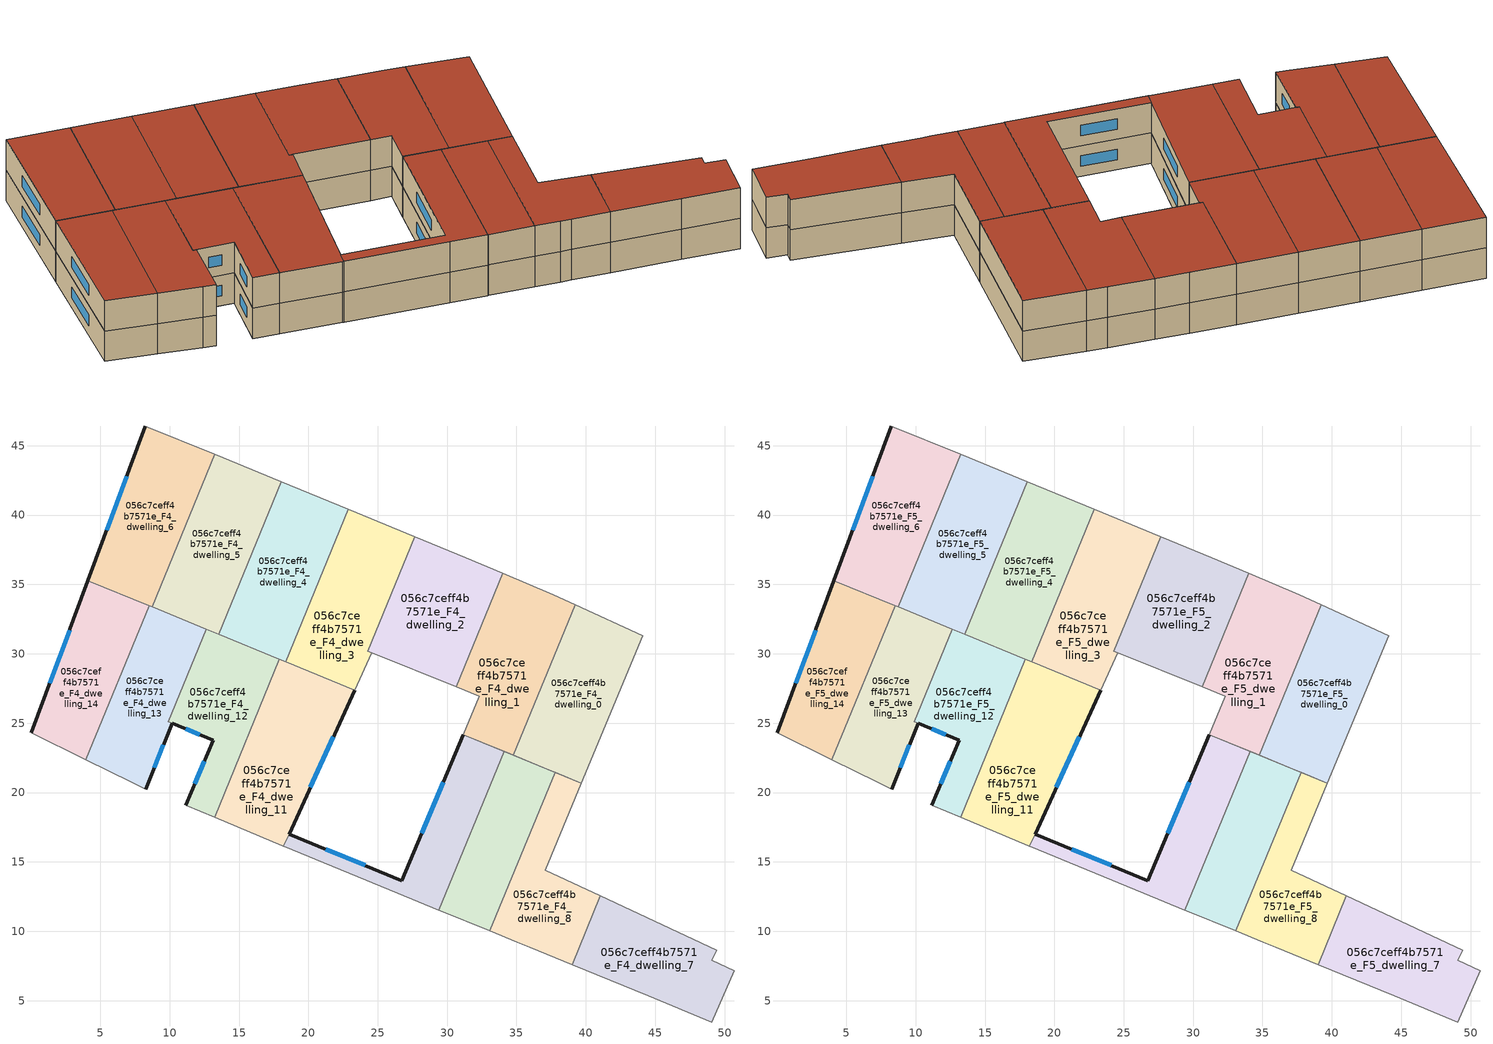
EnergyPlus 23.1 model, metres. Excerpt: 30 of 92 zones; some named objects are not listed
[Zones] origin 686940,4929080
056c7ceff4b7571e_F4_dwelling_0
 floor to 056c7ceff4b7571e_F3_dwelling_0 (EU_floor_Construction): 44.09,31.3 39.68,20.67 34.78,22.69 39.23,33.53 z12
 wall to 056c7ceff4b7571e_F4_dwelling_1 (EU_wall_Construction): 39.23,33.53 34.78,22.69 z12:15
 wall adiabatic (EU_wall_Construction): 34.78,22.69 39.68,20.67 44.09,31.3 39.23,33.53 z12:15
056c7ceff4b7571e_F4_dwelling_1
 floor to 056c7ceff4b7571e_F3_dwelling_1 (EU_floor_Construction): 37.65,34.25 39.23,33.53 34.78,22.69 31.15,24.18 32.31,26.94 30.65,27.61 34.01,35.8 z12
 wall adiabatic (EU_wall_Construction): 30.65,27.61 32.31,26.94 31.15,24.18 34.78,22.69 / 39.23,33.53 37.65,34.25 34.01,35.8 z12:15
 wall to 056c7ceff4b7571e_F4_dwelling_2 (EU_wall_Construction): 34.01,35.8 30.65,27.61 z12:15
056c7ceff4b7571e_F4_dwelling_10
 floor to 056c7ceff4b7571e_F3_dwelling_10 (EU_floor_Construction): 34.01,23 34.1,22.96 29.41,11.53 26.44,12.75 18.2,16.12 18.61,17.01 26.72,13.65 31.15,24.18 z12
 wall outside (EU_wall_Construction): 31.15,24.18 26.72,13.65 18.61,17.01 z12:15
 wall adiabatic (EU_wall_Construction): 18.21,16.12 26.44,12.75 29.41,11.53 / 34.1,22.96 34.01,23 31.15,24.18 z12:15
 wall to 056c7ceff4b7571e_F4_dwelling_9 (EU_wall_Construction): 29.41,11.53 34.1,22.96 z12:15
 wall to 056c7ceff4b7571e_F4_dwelling_11 (EU_wall_Construction): 18.61,17.01 18.2,16.12 z12:15
 window (EU_Window_Construction): 24.08,14.74 21.25,15.91 / 29.71,20.75 28.16,17.07 z12.98:14.02
056c7ceff4b7571e_F4_dwelling_11
 floor to 056c7ceff4b7571e_F3_dwelling_11 (EU_floor_Construction): 23.33,27.39 18.2,16.12 18.18,16.13 18.13,16.15 13.23,18.22 17.91,29.61 z12
 wall outside (EU_wall_Construction): 18.61,17.01 23.33,27.39 z12:15
 wall to 056c7ceff4b7571e_F4_dwelling_12 (EU_wall_Construction): 17.91,29.61 13.23,18.22 z12:15
 wall adiabatic (EU_wall_Construction): 13.23,18.22 18.13,16.15 18.18,16.13 18.2,16.12 z12:15
 wall to 056c7ceff4b7571e_F4_dwelling_3 (EU_wall_Construction): 23.33,27.39 18.35,29.43 z12:15
 wall to 056c7ceff4b7571e_F4_dwelling_4 (EU_wall_Construction): 18.35,29.43 17.91,29.61 z12:15
 window (EU_Window_Construction): 20.14,20.38 21.79,24.01 z12.98:14.02
056c7ceff4b7571e_F4_dwelling_12
 floor to 056c7ceff4b7571e_F3_dwelling_12 (EU_floor_Construction): 17.91,29.61 13.23,18.22 11.16,19.1 13.15,23.78 9.89,25.1 12.63,31.78 z12
 wall outside (EU_wall_Construction): 10.18,24.99 13.15,23.78 11.16,19.1 z12:15
 wall adiabatic (EU_wall_Construction): 11.16,19.1 13.23,18.22 z12:15
 wall to 056c7ceff4b7571e_F4_dwelling_13 (EU_wall_Construction): 9.89,25.1 10.17,24.99 / 12.63,31.78 9.9,25.11 z12:15
 wall to 056c7ceff4b7571e_F4_dwelling_4 (EU_wall_Construction): 17.91,29.61 13.54,31.4 z12:15
 wall to 056c7ceff4b7571e_F4_dwelling_5 (EU_wall_Construction): 13.54,31.4 12.63,31.78 z12:15
 window (EU_Window_Construction): 12.5,22.26 11.81,20.62 / 11.14,24.59 12.18,24.17 z12.98:14.02
056c7ceff4b7571e_F4_dwelling_13
 floor to 056c7ceff4b7571e_F3_dwelling_13 (EU_floor_Construction): 12.63,31.78 9.89,25.1 10.17,24.99 8.27,20.23 7.27,20.73 3.96,22.37 8.52,33.46 z12
 wall outside (EU_wall_Construction): 8.27,20.23 10.17,24.99 z12:15
 wall adiabatic (EU_wall_Construction): 3.96,22.37 7.27,20.73 8.27,20.23 z12:15
 wall to 056c7ceff4b7571e_F4_dwelling_14 (EU_wall_Construction): 8.52,33.46 3.96,22.37 z12:15
 wall to 056c7ceff4b7571e_F4_dwelling_5 (EU_wall_Construction): 12.63,31.78 8.73,33.38 z12:15
 wall to 056c7ceff4b7571e_F4_dwelling_6 (EU_wall_Construction): 8.73,33.38 8.52,33.46 z12:15
 window (EU_Window_Construction): 8.89,21.78 9.55,23.44 z12.98:14.02
056c7ceff4b7571e_F4_dwelling_14
 floor to 056c7ceff4b7571e_F3_dwelling_14 (EU_floor_Construction): 8.52,33.46 3.96,22.37 0.04,24.32 4.11,35.28 z12
 wall outside (EU_wall_Construction): 4.11,35.28 0.04,24.32 z12:15
 wall adiabatic (EU_wall_Construction): 0.04,24.32 3.96,22.37 z12:15
 wall to 056c7ceff4b7571e_F4_dwelling_6 (EU_wall_Construction): 8.52,33.46 4.11,35.28 z12:15
 window (EU_Window_Construction): 2.78,31.71 1.36,27.88 z12.98:14.02
056c7ceff4b7571e_F4_dwelling_2
 floor to 056c7ceff4b7571e_F3_dwelling_2 (EU_floor_Construction): 34.01,35.8 30.65,27.61 24.29,30.19 27.67,38.44 31.34,36.94 z12
 wall adiabatic (EU_wall_Construction): 34.01,35.8 31.34,36.94 27.67,38.44 24.29,30.19 / 24.56,30.08 30.65,27.61 / 24.29,30.18 24.55,30.08 z12:15
056c7ceff4b7571e_F4_dwelling_3
 floor to 056c7ceff4b7571e_F3_dwelling_3 (EU_floor_Construction): 27.67,38.44 24.29,30.18 24.55,30.08 23.33,27.39 18.35,29.43 22.86,40.42 z12
 wall to 056c7ceff4b7571e_F4_dwelling_4 (EU_wall_Construction): 22.86,40.42 18.35,29.43 z12:15
 wall adiabatic (EU_wall_Construction): 23.33,27.39 24.55,30.08 24.29,30.18 27.67,38.44 22.86,40.42 z12:15
056c7ceff4b7571e_F4_dwelling_4
 floor to 056c7ceff4b7571e_F3_dwelling_4 (EU_floor_Construction): 22.86,40.42 18.35,29.43 13.54,31.4 18.05,42.39 z12
 wall to 056c7ceff4b7571e_F4_dwelling_5 (EU_wall_Construction): 18.05,42.39 13.54,31.4 z12:15
 wall adiabatic (EU_wall_Construction): 22.86,40.42 18.05,42.39 z12:15
056c7ceff4b7571e_F4_dwelling_5
 floor to 056c7ceff4b7571e_F3_dwelling_5 (EU_floor_Construction): 18.05,42.39 13.54,31.4 8.73,33.38 13.24,44.37 z12
 wall to 056c7ceff4b7571e_F4_dwelling_6 (EU_wall_Construction): 13.24,44.37 8.73,33.38 z12:15
 wall adiabatic (EU_wall_Construction): 18.05,42.39 13.24,44.37 z12:15
056c7ceff4b7571e_F4_dwelling_6
 floor to 056c7ceff4b7571e_F3_dwelling_6 (EU_floor_Construction): 13.24,44.37 8.73,33.38 4.11,35.28 8.24,46.42 z12
 wall outside (EU_wall_Construction): 8.24,46.42 4.11,35.28 z12:15
 wall adiabatic (EU_wall_Construction): 13.24,44.37 8.24,46.42 z12:15
 window (EU_Window_Construction): 6.9,42.79 5.45,38.9 z12.98:14.02
056c7ceff4b7571e_F4_dwelling_7
 floor to 056c7ceff4b7571e_F3_dwelling_7 (EU_floor_Construction): 49.42,8.62 49.09,7.92 50.68,7.16 49.07,3.46 44.5,5.36 39.02,7.6 41.05,12.54 z12
 wall adiabatic (EU_wall_Construction): 39.02,7.6 44.5,5.36 49.07,3.46 50.68,7.16 49.09,7.92 49.42,8.62 41.05,12.54 z12:15
 wall to 056c7ceff4b7571e_F4_dwelling_8 (EU_wall_Construction): 41.05,12.54 39.02,7.6 z12:15
056c7ceff4b7571e_F4_dwelling_8
 floor to 056c7ceff4b7571e_F3_dwelling_8 (EU_floor_Construction): 39.68,20.67 37.08,14.41 41.05,12.54 39.02,7.6 35.96,8.85 35.06,9.22 33.08,10.02 37.78,21.46 z12
 wall adiabatic (EU_wall_Construction): 33.08,10.02 35.06,9.22 35.96,8.85 39.02,7.6 / 41.05,12.54 37.08,14.41 39.68,20.67 37.78,21.46 z12:15
 wall to 056c7ceff4b7571e_F4_dwelling_9 (EU_wall_Construction): 37.78,21.46 33.08,10.02 z12:15
056c7ceff4b7571e_F4_dwelling_9
 floor to 056c7ceff4b7571e_F3_dwelling_9 (EU_floor_Construction): 37.41,21.61 37.78,21.46 33.08,10.02 29.5,11.49 29.41,11.53 34.1,22.96 z12
 wall adiabatic (EU_wall_Construction): 37.78,21.46 37.41,21.61 34.1,22.96 / 29.41,11.53 29.5,11.49 33.08,10.02 z12:15
056c7ceff4b7571e_F5_dwelling_0
 floor to 056c7ceff4b7571e_F4_dwelling_0 (EU_floor_Construction): 44.09,31.3 39.68,20.67 34.78,22.69 39.23,33.53 z15
 wall to 056c7ceff4b7571e_F5_dwelling_1 (EU_wall_Construction): 39.23,33.53 34.78,22.69 z15:18
 wall adiabatic (EU_wall_Construction): 34.78,22.69 39.68,20.67 44.09,31.3 39.23,33.53 z15:18
 roof outside (EU_roof_Construction): 39.68,20.67 44.09,31.3 39.23,33.53 34.78,22.69 z18
056c7ceff4b7571e_F5_dwelling_1
 floor to 056c7ceff4b7571e_F4_dwelling_1 (EU_floor_Construction): 37.65,34.25 39.23,33.53 34.78,22.69 31.15,24.18 32.31,26.94 30.65,27.61 34.01,35.8 z15
 wall adiabatic (EU_wall_Construction): 30.65,27.61 32.31,26.94 31.15,24.18 34.78,22.69 / 39.23,33.53 37.65,34.25 34.01,35.8 z15:18
 wall to 056c7ceff4b7571e_F5_dwelling_2 (EU_wall_Construction): 34.01,35.8 30.65,27.61 z15:18
 roof outside (EU_roof_Construction): 34.78,22.69 39.23,33.53 37.65,34.25 34.01,35.8 30.65,27.61 32.31,26.94 31.15,24.18 z18
056c7ceff4b7571e_F5_dwelling_10
 floor to 056c7ceff4b7571e_F4_dwelling_10 (EU_floor_Construction): 34.01,23 34.1,22.96 29.41,11.53 26.44,12.75 18.2,16.12 18.61,17.01 26.72,13.65 31.15,24.18 z15
 wall outside (EU_wall_Construction): 31.15,24.18 26.72,13.65 18.61,17.01 z15:18
 wall adiabatic (EU_wall_Construction): 18.21,16.12 26.44,12.75 29.41,11.53 / 34.1,22.96 34.01,23 31.15,24.18 z15:18
 wall to 056c7ceff4b7571e_F5_dwelling_9 (EU_wall_Construction): 29.41,11.53 34.1,22.96 z15:18
 wall to 056c7ceff4b7571e_F5_dwelling_11 (EU_wall_Construction): 18.61,17.01 18.2,16.12 z15:18
 window (EU_Window_Construction): 24.08,14.74 21.25,15.91 / 29.71,20.75 28.16,17.07 z15.98:17.02
 roof outside (EU_roof_Construction): 29.41,11.53 34.1,22.96 34.01,23 31.15,24.18 26.72,13.65 18.61,17.01 18.2,16.12 26.44,12.75 z18
056c7ceff4b7571e_F5_dwelling_11
 floor to 056c7ceff4b7571e_F4_dwelling_11 (EU_floor_Construction): 23.33,27.39 18.2,16.12 18.18,16.13 18.13,16.15 13.23,18.22 17.91,29.61 z15
 wall outside (EU_wall_Construction): 18.61,17.01 23.33,27.39 z15:18
 wall to 056c7ceff4b7571e_F5_dwelling_12 (EU_wall_Construction): 17.91,29.61 13.23,18.22 z15:18
 wall adiabatic (EU_wall_Construction): 13.23,18.22 18.13,16.15 18.18,16.13 18.2,16.12 z15:18
 wall to 056c7ceff4b7571e_F5_dwelling_3 (EU_wall_Construction): 23.33,27.39 18.35,29.43 z15:18
 wall to 056c7ceff4b7571e_F5_dwelling_4 (EU_wall_Construction): 18.35,29.43 17.91,29.61 z15:18
 window (EU_Window_Construction): 20.14,20.38 21.79,24.01 z15.98:17.02
 roof outside (EU_roof_Construction): 18.2,16.12 23.33,27.39 17.91,29.61 13.23,18.22 18.13,16.15 18.18,16.13 z18
056c7ceff4b7571e_F5_dwelling_12
 floor to 056c7ceff4b7571e_F4_dwelling_12 (EU_floor_Construction): 17.91,29.61 13.23,18.22 11.16,19.1 13.15,23.78 9.89,25.1 12.63,31.78 z15
 wall outside (EU_wall_Construction): 10.18,24.99 13.15,23.78 11.16,19.1 z15:18
 wall adiabatic (EU_wall_Construction): 11.16,19.1 13.23,18.22 z15:18
 wall to 056c7ceff4b7571e_F5_dwelling_13 (EU_wall_Construction): 9.89,25.1 10.17,24.99 / 12.63,31.78 9.9,25.11 z15:18
 wall to 056c7ceff4b7571e_F5_dwelling_4 (EU_wall_Construction): 17.91,29.61 13.54,31.4 z15:18
 wall to 056c7ceff4b7571e_F5_dwelling_5 (EU_wall_Construction): 13.54,31.4 12.63,31.78 z15:18
 window (EU_Window_Construction): 12.5,22.26 11.81,20.62 / 11.14,24.59 12.18,24.17 z15.98:17.02
 roof outside (EU_roof_Construction): 13.23,18.22 17.91,29.61 12.63,31.78 9.9,25.11 13.15,23.78 11.16,19.1 z18
056c7ceff4b7571e_F5_dwelling_13
 floor to 056c7ceff4b7571e_F4_dwelling_13 (EU_floor_Construction): 12.63,31.78 9.89,25.1 10.17,24.99 8.27,20.23 7.27,20.73 3.96,22.37 8.52,33.46 z15
 wall outside (EU_wall_Construction): 8.27,20.23 10.17,24.99 z15:18
 wall adiabatic (EU_wall_Construction): 3.96,22.37 7.27,20.73 8.27,20.23 z15:18
 wall to 056c7ceff4b7571e_F5_dwelling_14 (EU_wall_Construction): 8.52,33.46 3.96,22.37 z15:18
 wall to 056c7ceff4b7571e_F5_dwelling_5 (EU_wall_Construction): 12.63,31.78 8.73,33.38 z15:18
 wall to 056c7ceff4b7571e_F5_dwelling_6 (EU_wall_Construction): 8.73,33.38 8.52,33.46 z15:18
 window (EU_Window_Construction): 8.89,21.78 9.55,23.44 z15.98:17.02
 roof outside (EU_roof_Construction): 8.27,20.23 10.17,24.99 9.89,25.1 12.63,31.78 8.52,33.46 3.96,22.37 7.27,20.73 z18
056c7ceff4b7571e_F5_dwelling_14
 floor to 056c7ceff4b7571e_F4_dwelling_14 (EU_floor_Construction): 8.52,33.46 3.96,22.37 0.04,24.32 4.11,35.28 z15
 wall outside (EU_wall_Construction): 4.11,35.28 0.04,24.32 z15:18
 wall adiabatic (EU_wall_Construction): 0.04,24.32 3.96,22.37 z15:18
 wall to 056c7ceff4b7571e_F5_dwelling_6 (EU_wall_Construction): 8.52,33.46 4.11,35.28 z15:18
 window (EU_Window_Construction): 2.78,31.71 1.36,27.88 z15.98:17.02
 roof outside (EU_roof_Construction): 3.96,22.37 8.52,33.46 4.11,35.28 0.04,24.32 z18
056c7ceff4b7571e_F5_dwelling_2
 floor to 056c7ceff4b7571e_F4_dwelling_2 (EU_floor_Construction): 34.01,35.8 30.65,27.61 24.29,30.19 27.67,38.44 31.34,36.94 z15
 wall adiabatic (EU_wall_Construction): 34.01,35.8 31.34,36.94 27.67,38.44 24.29,30.19 / 24.56,30.08 30.65,27.61 / 24.29,30.18 24.55,30.08 z15:18
 roof outside (EU_roof_Construction): 30.65,27.61 34.01,35.8 31.34,36.94 27.67,38.44 24.29,30.19 z18
056c7ceff4b7571e_F5_dwelling_3
 floor to 056c7ceff4b7571e_F4_dwelling_3 (EU_floor_Construction): 27.67,38.44 24.29,30.18 24.55,30.08 23.33,27.39 18.35,29.43 22.86,40.42 z15
 wall to 056c7ceff4b7571e_F5_dwelling_4 (EU_wall_Construction): 22.86,40.42 18.35,29.43 z15:18
 wall adiabatic (EU_wall_Construction): 23.33,27.39 24.55,30.08 24.29,30.18 27.67,38.44 22.86,40.42 z15:18
 roof outside (EU_roof_Construction): 24.55,30.08 24.29,30.18 27.67,38.44 22.86,40.42 18.35,29.43 23.33,27.39 z18
056c7ceff4b7571e_F5_dwelling_4
 floor to 056c7ceff4b7571e_F4_dwelling_4 (EU_floor_Construction): 22.86,40.42 18.35,29.43 13.54,31.4 18.05,42.39 z15
 wall to 056c7ceff4b7571e_F5_dwelling_5 (EU_wall_Construction): 18.05,42.39 13.54,31.4 z15:18
 wall adiabatic (EU_wall_Construction): 22.86,40.42 18.05,42.39 z15:18
 roof outside (EU_roof_Construction): 18.35,29.43 22.86,40.42 18.05,42.39 13.54,31.4 z18
056c7ceff4b7571e_F5_dwelling_5
 floor to 056c7ceff4b7571e_F4_dwelling_5 (EU_floor_Construction): 18.05,42.39 13.54,31.4 8.73,33.38 13.24,44.37 z15
 wall to 056c7ceff4b7571e_F5_dwelling_6 (EU_wall_Construction): 13.24,44.37 8.73,33.38 z15:18
 wall adiabatic (EU_wall_Construction): 18.05,42.39 13.24,44.37 z15:18
 roof outside (EU_roof_Construction): 13.54,31.4 18.05,42.39 13.24,44.37 8.73,33.38 z18
056c7ceff4b7571e_F5_dwelling_6
 floor to 056c7ceff4b7571e_F4_dwelling_6 (EU_floor_Construction): 13.24,44.37 8.73,33.38 4.11,35.28 8.24,46.42 z15
 wall outside (EU_wall_Construction): 8.24,46.42 4.11,35.28 z15:18
 wall adiabatic (EU_wall_Construction): 13.24,44.37 8.24,46.42 z15:18
 window (EU_Window_Construction): 6.9,42.79 5.45,38.9 z15.98:17.02
 roof outside (EU_roof_Construction): 8.73,33.38 13.24,44.37 8.24,46.42 4.11,35.28 z18
056c7ceff4b7571e_F5_dwelling_7
 floor to 056c7ceff4b7571e_F4_dwelling_7 (EU_floor_Construction): 49.42,8.62 49.09,7.92 50.68,7.16 49.07,3.46 44.5,5.36 39.02,7.6 41.05,12.54 z15
 wall adiabatic (EU_wall_Construction): 39.02,7.6 44.5,5.36 49.07,3.46 50.68,7.16 49.09,7.92 49.42,8.62 41.05,12.54 z15:18
 wall to 056c7ceff4b7571e_F5_dwelling_8 (EU_wall_Construction): 41.05,12.54 39.02,7.6 z15:18
 roof outside (EU_roof_Construction): 49.07,3.46 50.68,7.16 49.09,7.92 49.42,8.62 41.05,12.54 39.02,7.6 44.5,5.36 z18
056c7ceff4b7571e_F5_dwelling_8
 floor to 056c7ceff4b7571e_F4_dwelling_8 (EU_floor_Construction): 39.68,20.67 37.08,14.41 41.05,12.54 39.02,7.6 35.96,8.85 35.06,9.22 33.08,10.02 37.78,21.46 z15
 wall adiabatic (EU_wall_Construction): 33.08,10.02 35.06,9.22 35.96,8.85 39.02,7.6 / 41.05,12.54 37.08,14.41 39.68,20.67 37.78,21.46 z15:18
 wall to 056c7ceff4b7571e_F5_dwelling_9 (EU_wall_Construction): 37.78,21.46 33.08,10.02 z15:18
 roof outside (EU_roof_Construction): 39.02,7.6 41.05,12.54 37.08,14.41 39.68,20.67 37.78,21.46 33.08,10.02 35.06,9.22 35.96,8.85 z18
056c7ceff4b7571e_F5_dwelling_9
 floor to 056c7ceff4b7571e_F4_dwelling_9 (EU_floor_Construction): 37.41,21.61 37.78,21.46 33.08,10.02 29.5,11.49 29.41,11.53 34.1,22.96 z15
 wall adiabatic (EU_wall_Construction): 37.78,21.46 37.41,21.61 34.1,22.96 / 29.41,11.53 29.5,11.49 33.08,10.02 z15:18
 roof outside (EU_roof_Construction): 33.08,10.02 37.78,21.46 37.41,21.61 34.1,22.96 29.41,11.53 29.5,11.49 z18
[Building]
EU S2 Campaign: North Axis=0; Terrain=City; Solar Distribution=FullExterior
[Site:Location]
Bologna: Latitude=44.5; Longitude=11.25; Time Zone=1; Elevation=37
[SizingPeriod:WeatherFileDays]
AnnualSizingPeriod: Begin Month=1; Begin Day of Month=1; End Month=12; End Day of Month=31; Day of Week for Start Day=Monday; Use Weather File Daylight Saving Period=No; Use Weather File Rain and Snow Indicators=No
[MATERIAL]
EU_InternalMass_Material: Roughness=MediumRough; Thickness=0.1; Conductivity=1; Density=1800; Specific Heat=900; Thermal Absorptance=0.9; Solar Absorptance=0.7; Visible Absorptance=0.7
[MATERIAL:NOMASS] Roughness=MediumRough; Thermal Absorptance=0.9; Solar Absorptance=0.7; Visible Absorptance=0.7
Name | Thermal Resistance
EU_wall_NoMass | 0.905828
EU_roof_NoMass | 0.37593
EU_floor_NoMass | 0.67114
[WINDOWMATERIAL:SIMPLEGLAZINGSYSTEM]
EU_Window_SimpleGlazing: UFactor=4.52486; Solar Heat Gain Coefficient=0.85; Visible Transmittance=0.85
[CONSTRUCTION]
EU_wall_Construction: EU_wall_NoMass
EU_roof_Construction: EU_roof_NoMass
EU_floor_Construction: EU_floor_NoMass
EU_Window_Construction: EU_Window_SimpleGlazing
EU_InternalMass_Construction: EU_InternalMass_Material
[ZONE] Type=1; Multiplier=1; Ceiling Height=autocalculate; Floor Area=autocalculate; Part of Total Floor Area=Yes
Name | Volume
056c7ceff4b7571e_F4_dwelling_0; 056c7ceff4b7571e_F5_dwelling_0 | 185.333
056c7ceff4b7571e_F4_dwelling_1; 056c7ceff4b7571e_F5_dwelling_1; 056c7ceff4b7571e_F4_dwelling_4; 056c7ceff4b7571e_F5_dwelling_4; 056c7ceff4b7571e_F4_dwelling_5; 056c7ceff4b7571e_F5_dwelling_5 | 185.325
056c7ceff4b7571e_F4_dwelling_10; 056c7ceff4b7571e_F5_dwelling_10 | 145.641
056c7ceff4b7571e_F4_dwelling_11; 056c7ceff4b7571e_F5_dwelling_11 | 208.366
056c7ceff4b7571e_F4_dwelling_12; 056c7ceff4b7571e_F5_dwelling_12 | 157.211
056c7ceff4b7571e_F4_dwelling_13; 056c7ceff4b7571e_F5_dwelling_13 | 167.139
056c7ceff4b7571e_F4_dwelling_14; 056c7ceff4b7571e_F5_dwelling_14 | 162.159
056c7ceff4b7571e_F4_dwelling_2; 056c7ceff4b7571e_F5_dwelling_2 | 183.238
056c7ceff4b7571e_F4_dwelling_3; 056c7ceff4b7571e_F5_dwelling_3 | 187.375
056c7ceff4b7571e_F4_dwelling_6; 056c7ceff4b7571e_F5_dwelling_6 | 185.323
056c7ceff4b7571e_F4_dwelling_7; 056c7ceff4b7571e_F5_dwelling_7 | 162.166
056c7ceff4b7571e_F4_dwelling_8; 056c7ceff4b7571e_F5_dwelling_8 | 147.344
056c7ceff4b7571e_F4_dwelling_9; 056c7ceff4b7571e_F5_dwelling_9 | 147.318
[INTERNALMASS] Construction=EU_InternalMass_Construction
Name | Zone or ZoneList | Surface Area
056c7ceff4b7571e_F4_dwelling_0_EU_InternalMass | 056c7ceff4b7571e_F4_dwelling_0 | 61.7776
056c7ceff4b7571e_F4_dwelling_1_EU_InternalMass | 056c7ceff4b7571e_F4_dwelling_1 | 61.7752
056c7ceff4b7571e_F4_dwelling_2_EU_InternalMass | 056c7ceff4b7571e_F4_dwelling_2 | 61.0965
056c7ceff4b7571e_F4_dwelling_3_EU_InternalMass | 056c7ceff4b7571e_F4_dwelling_3 | 62.4582
056c7ceff4b7571e_F4_dwelling_4_EU_InternalMass | 056c7ceff4b7571e_F4_dwelling_4 | 61.7752
056c7ceff4b7571e_F4_dwelling_5_EU_InternalMass | 056c7ceff4b7571e_F4_dwelling_5 | 61.7752
056c7ceff4b7571e_F4_dwelling_6_EU_InternalMass | 056c7ceff4b7571e_F4_dwelling_6 | 61.7742
056c7ceff4b7571e_F4_dwelling_7_EU_InternalMass | 056c7ceff4b7571e_F4_dwelling_7 | 54.0555
056c7ceff4b7571e_F4_dwelling_8_EU_InternalMass | 056c7ceff4b7571e_F4_dwelling_8 | 49.1152
056c7ceff4b7571e_F4_dwelling_9_EU_InternalMass | 056c7ceff4b7571e_F4_dwelling_9 | 49.1023
056c7ceff4b7571e_F4_dwelling_10_EU_InternalMass | 056c7ceff4b7571e_F4_dwelling_10 | 48.5514
056c7ceff4b7571e_F4_dwelling_11_EU_InternalMass | 056c7ceff4b7571e_F4_dwelling_11 | 69.4548
056c7ceff4b7571e_F4_dwelling_12_EU_InternalMass | 056c7ceff4b7571e_F4_dwelling_12 | 52.404
056c7ceff4b7571e_F4_dwelling_13_EU_InternalMass | 056c7ceff4b7571e_F4_dwelling_13 | 55.7151
056c7ceff4b7571e_F4_dwelling_14_EU_InternalMass | 056c7ceff4b7571e_F4_dwelling_14 | 54.0527
056c7ceff4b7571e_F5_dwelling_0_EU_InternalMass | 056c7ceff4b7571e_F5_dwelling_0 | 61.7776
056c7ceff4b7571e_F5_dwelling_1_EU_InternalMass | 056c7ceff4b7571e_F5_dwelling_1 | 61.7752
056c7ceff4b7571e_F5_dwelling_2_EU_InternalMass | 056c7ceff4b7571e_F5_dwelling_2 | 61.0965
056c7ceff4b7571e_F5_dwelling_3_EU_InternalMass | 056c7ceff4b7571e_F5_dwelling_3 | 62.4582
056c7ceff4b7571e_F5_dwelling_4_EU_InternalMass | 056c7ceff4b7571e_F5_dwelling_4 | 61.7752
056c7ceff4b7571e_F5_dwelling_5_EU_InternalMass | 056c7ceff4b7571e_F5_dwelling_5 | 61.7752
056c7ceff4b7571e_F5_dwelling_6_EU_InternalMass | 056c7ceff4b7571e_F5_dwelling_6 | 61.7742
056c7ceff4b7571e_F5_dwelling_7_EU_InternalMass | 056c7ceff4b7571e_F5_dwelling_7 | 54.0555
056c7ceff4b7571e_F5_dwelling_8_EU_InternalMass | 056c7ceff4b7571e_F5_dwelling_8 | 49.1152
056c7ceff4b7571e_F5_dwelling_9_EU_InternalMass | 056c7ceff4b7571e_F5_dwelling_9 | 49.1023
056c7ceff4b7571e_F5_dwelling_10_EU_InternalMass | 056c7ceff4b7571e_F5_dwelling_10 | 48.5514
056c7ceff4b7571e_F5_dwelling_11_EU_InternalMass | 056c7ceff4b7571e_F5_dwelling_11 | 69.4548
056c7ceff4b7571e_F5_dwelling_12_EU_InternalMass | 056c7ceff4b7571e_F5_dwelling_12 | 52.404
056c7ceff4b7571e_F5_dwelling_13_EU_InternalMass | 056c7ceff4b7571e_F5_dwelling_13 | 55.7151
056c7ceff4b7571e_F5_dwelling_14_EU_InternalMass | 056c7ceff4b7571e_F5_dwelling_14 | 54.0527
[OTHEREQUIPMENT] Fuel Type=Electricity; Design Level Calculation Method=Watts/Area; Power per Zone Floor Area=1; Fraction Latent=0; Fraction Radiant=0; Fraction Lost=0; Carbon Dioxide Generation Rate=0; EndUse Subcategory=EU_Step8_InternalGains
Name | Zone or ZoneList or Space or SpaceList | Schedule
EU_Step8_InternalGain_056c7ceff4b7571e_F4_dwelling_0_f000 | 056c7ceff4b7571e_F4_dwelling_0 | EU_Step8_GainSchedule_056c7ceff4b7571e_F4_dwelling_0_f000
EU_Step8_InternalGain_056c7ceff4b7571e_F4_dwelling_1_f000 | 056c7ceff4b7571e_F4_dwelling_1 | EU_Step8_GainSchedule_056c7ceff4b7571e_F4_dwelling_1_f000
EU_Step8_InternalGain_056c7ceff4b7571e_F4_dwelling_2_f000 | 056c7ceff4b7571e_F4_dwelling_2 | EU_Step8_GainSchedule_056c7ceff4b7571e_F4_dwelling_2_f000
EU_Step8_InternalGain_056c7ceff4b7571e_F4_dwelling_3_f000 | 056c7ceff4b7571e_F4_dwelling_3 | EU_Step8_GainSchedule_056c7ceff4b7571e_F4_dwelling_3_f000
EU_Step8_InternalGain_056c7ceff4b7571e_F4_dwelling_4_f000 | 056c7ceff4b7571e_F4_dwelling_4 | EU_Step8_GainSchedule_056c7ceff4b7571e_F4_dwelling_4_f000
EU_Step8_InternalGain_056c7ceff4b7571e_F4_dwelling_5_f000 | 056c7ceff4b7571e_F4_dwelling_5 | EU_Step8_GainSchedule_056c7ceff4b7571e_F4_dwelling_5_f000
EU_Step8_InternalGain_056c7ceff4b7571e_F4_dwelling_6_f000 | 056c7ceff4b7571e_F4_dwelling_6 | EU_Step8_GainSchedule_056c7ceff4b7571e_F4_dwelling_6_f000
EU_Step8_InternalGain_056c7ceff4b7571e_F4_dwelling_7_f000 | 056c7ceff4b7571e_F4_dwelling_7 | EU_Step8_GainSchedule_056c7ceff4b7571e_F4_dwelling_7_f000
EU_Step8_InternalGain_056c7ceff4b7571e_F4_dwelling_8_f000 | 056c7ceff4b7571e_F4_dwelling_8 | EU_Step8_GainSchedule_056c7ceff4b7571e_F4_dwelling_8_f000
EU_Step8_InternalGain_056c7ceff4b7571e_F4_dwelling_9_f000 | 056c7ceff4b7571e_F4_dwelling_9 | EU_Step8_GainSchedule_056c7ceff4b7571e_F4_dwelling_9_f000
EU_Step8_InternalGain_056c7ceff4b7571e_F4_dwelling_10_f000 | 056c7ceff4b7571e_F4_dwelling_10 | EU_Step8_GainSchedule_056c7ceff4b7571e_F4_dwelling_10_f000
EU_Step8_InternalGain_056c7ceff4b7571e_F4_dwelling_11_f000 | 056c7ceff4b7571e_F4_dwelling_11 | EU_Step8_GainSchedule_056c7ceff4b7571e_F4_dwelling_11_f000
EU_Step8_InternalGain_056c7ceff4b7571e_F4_dwelling_12_f000 | 056c7ceff4b7571e_F4_dwelling_12 | EU_Step8_GainSchedule_056c7ceff4b7571e_F4_dwelling_12_f000
EU_Step8_InternalGain_056c7ceff4b7571e_F4_dwelling_13_f000 | 056c7ceff4b7571e_F4_dwelling_13 | EU_Step8_GainSchedule_056c7ceff4b7571e_F4_dwelling_13_f000
EU_Step8_InternalGain_056c7ceff4b7571e_F4_dwelling_14_f000 | 056c7ceff4b7571e_F4_dwelling_14 | EU_Step8_GainSchedule_056c7ceff4b7571e_F4_dwelling_14_f000
EU_Step8_InternalGain_056c7ceff4b7571e_F5_dwelling_0_f000 | 056c7ceff4b7571e_F5_dwelling_0 | EU_Step8_GainSchedule_056c7ceff4b7571e_F5_dwelling_0_f000
EU_Step8_InternalGain_056c7ceff4b7571e_F5_dwelling_1_f000 | 056c7ceff4b7571e_F5_dwelling_1 | EU_Step8_GainSchedule_056c7ceff4b7571e_F5_dwelling_1_f000
EU_Step8_InternalGain_056c7ceff4b7571e_F5_dwelling_2_f000 | 056c7ceff4b7571e_F5_dwelling_2 | EU_Step8_GainSchedule_056c7ceff4b7571e_F5_dwelling_2_f000
EU_Step8_InternalGain_056c7ceff4b7571e_F5_dwelling_3_f000 | 056c7ceff4b7571e_F5_dwelling_3 | EU_Step8_GainSchedule_056c7ceff4b7571e_F5_dwelling_3_f000
EU_Step8_InternalGain_056c7ceff4b7571e_F5_dwelling_4_f000 | 056c7ceff4b7571e_F5_dwelling_4 | EU_Step8_GainSchedule_056c7ceff4b7571e_F5_dwelling_4_f000
EU_Step8_InternalGain_056c7ceff4b7571e_F5_dwelling_5_f000 | 056c7ceff4b7571e_F5_dwelling_5 | EU_Step8_GainSchedule_056c7ceff4b7571e_F5_dwelling_5_f000
EU_Step8_InternalGain_056c7ceff4b7571e_F5_dwelling_6_f000 | 056c7ceff4b7571e_F5_dwelling_6 | EU_Step8_GainSchedule_056c7ceff4b7571e_F5_dwelling_6_f000
EU_Step8_InternalGain_056c7ceff4b7571e_F5_dwelling_7_f000 | 056c7ceff4b7571e_F5_dwelling_7 | EU_Step8_GainSchedule_056c7ceff4b7571e_F5_dwelling_7_f000
EU_Step8_InternalGain_056c7ceff4b7571e_F5_dwelling_8_f000 | 056c7ceff4b7571e_F5_dwelling_8 | EU_Step8_GainSchedule_056c7ceff4b7571e_F5_dwelling_8_f000
EU_Step8_InternalGain_056c7ceff4b7571e_F5_dwelling_9_f000 | 056c7ceff4b7571e_F5_dwelling_9 | EU_Step8_GainSchedule_056c7ceff4b7571e_F5_dwelling_9_f000
EU_Step8_InternalGain_056c7ceff4b7571e_F5_dwelling_10_f000 | 056c7ceff4b7571e_F5_dwelling_10 | EU_Step8_GainSchedule_056c7ceff4b7571e_F5_dwelling_10_f000
EU_Step8_InternalGain_056c7ceff4b7571e_F5_dwelling_11_f000 | 056c7ceff4b7571e_F5_dwelling_11 | EU_Step8_GainSchedule_056c7ceff4b7571e_F5_dwelling_11_f000
EU_Step8_InternalGain_056c7ceff4b7571e_F5_dwelling_12_f000 | 056c7ceff4b7571e_F5_dwelling_12 | EU_Step8_GainSchedule_056c7ceff4b7571e_F5_dwelling_12_f000
EU_Step8_InternalGain_056c7ceff4b7571e_F5_dwelling_13_f000 | 056c7ceff4b7571e_F5_dwelling_13 | EU_Step8_GainSchedule_056c7ceff4b7571e_F5_dwelling_13_f000
EU_Step8_InternalGain_056c7ceff4b7571e_F5_dwelling_14_f000 | 056c7ceff4b7571e_F5_dwelling_14 | EU_Step8_GainSchedule_056c7ceff4b7571e_F5_dwelling_14_f000
[ZONEVENTILATION:DESIGNFLOWRATE] Schedule=EU_AlwaysOn; Design Flow Rate Calculation Method=AirChanges/Hour; Air Changes per Hour=0.73129; Ventilation Type=Natural; Fan Pressure Rise=0; Fan Total Efficiency=1; Constant Term Coefficient=1; Temperature Term Coefficient=0; Velocity Term Coefficient=0; Velocity Squared Term Coefficient=0; Minimum Indoor Temperature=-100; Maximum Indoor Temperature=100; Delta Temperature=-100; Minimum Outdoor Temperature=-100; Maximum Outdoor Temperature=100; Maximum Wind Speed=40
Name | Zone or ZoneList or Space or SpaceList
EU_ConstantAir_056c7ceff4b7571e_F4_dwelling_0 | 056c7ceff4b7571e_F4_dwelling_0
EU_ConstantAir_056c7ceff4b7571e_F4_dwelling_1 | 056c7ceff4b7571e_F4_dwelling_1
EU_ConstantAir_056c7ceff4b7571e_F4_dwelling_2 | 056c7ceff4b7571e_F4_dwelling_2
EU_ConstantAir_056c7ceff4b7571e_F4_dwelling_3 | 056c7ceff4b7571e_F4_dwelling_3
EU_ConstantAir_056c7ceff4b7571e_F4_dwelling_4 | 056c7ceff4b7571e_F4_dwelling_4
EU_ConstantAir_056c7ceff4b7571e_F4_dwelling_5 | 056c7ceff4b7571e_F4_dwelling_5
EU_ConstantAir_056c7ceff4b7571e_F4_dwelling_6 | 056c7ceff4b7571e_F4_dwelling_6
EU_ConstantAir_056c7ceff4b7571e_F4_dwelling_7 | 056c7ceff4b7571e_F4_dwelling_7
EU_ConstantAir_056c7ceff4b7571e_F4_dwelling_8 | 056c7ceff4b7571e_F4_dwelling_8
EU_ConstantAir_056c7ceff4b7571e_F4_dwelling_9 | 056c7ceff4b7571e_F4_dwelling_9
EU_ConstantAir_056c7ceff4b7571e_F4_dwelling_10 | 056c7ceff4b7571e_F4_dwelling_10
EU_ConstantAir_056c7ceff4b7571e_F4_dwelling_11 | 056c7ceff4b7571e_F4_dwelling_11
EU_ConstantAir_056c7ceff4b7571e_F4_dwelling_12 | 056c7ceff4b7571e_F4_dwelling_12
EU_ConstantAir_056c7ceff4b7571e_F4_dwelling_13 | 056c7ceff4b7571e_F4_dwelling_13
EU_ConstantAir_056c7ceff4b7571e_F4_dwelling_14 | 056c7ceff4b7571e_F4_dwelling_14
EU_ConstantAir_056c7ceff4b7571e_F5_dwelling_0 | 056c7ceff4b7571e_F5_dwelling_0
EU_ConstantAir_056c7ceff4b7571e_F5_dwelling_1 | 056c7ceff4b7571e_F5_dwelling_1
EU_ConstantAir_056c7ceff4b7571e_F5_dwelling_2 | 056c7ceff4b7571e_F5_dwelling_2
EU_ConstantAir_056c7ceff4b7571e_F5_dwelling_3 | 056c7ceff4b7571e_F5_dwelling_3
EU_ConstantAir_056c7ceff4b7571e_F5_dwelling_4 | 056c7ceff4b7571e_F5_dwelling_4
EU_ConstantAir_056c7ceff4b7571e_F5_dwelling_5 | 056c7ceff4b7571e_F5_dwelling_5
EU_ConstantAir_056c7ceff4b7571e_F5_dwelling_6 | 056c7ceff4b7571e_F5_dwelling_6
EU_ConstantAir_056c7ceff4b7571e_F5_dwelling_7 | 056c7ceff4b7571e_F5_dwelling_7
EU_ConstantAir_056c7ceff4b7571e_F5_dwelling_8 | 056c7ceff4b7571e_F5_dwelling_8
EU_ConstantAir_056c7ceff4b7571e_F5_dwelling_9 | 056c7ceff4b7571e_F5_dwelling_9
EU_ConstantAir_056c7ceff4b7571e_F5_dwelling_10 | 056c7ceff4b7571e_F5_dwelling_10
EU_ConstantAir_056c7ceff4b7571e_F5_dwelling_11 | 056c7ceff4b7571e_F5_dwelling_11
EU_ConstantAir_056c7ceff4b7571e_F5_dwelling_12 | 056c7ceff4b7571e_F5_dwelling_12
EU_ConstantAir_056c7ceff4b7571e_F5_dwelling_13 | 056c7ceff4b7571e_F5_dwelling_13
EU_ConstantAir_056c7ceff4b7571e_F5_dwelling_14 | 056c7ceff4b7571e_F5_dwelling_14
[HVACTEMPLATE:ZONE:IDEALLOADSAIRSYSTEM] System Availability Schedule=EU_AlwaysOn; Maximum Heating Supply Air Temperature=50; Minimum Cooling Supply Air Temperature=13; Maximum Heating Supply Air Humidity Ratio=0.0156; Minimum Cooling Supply Air Humidity Ratio=0.0077; Heating Limit=NoLimit; Cooling Limit=NoLimit; Heating Availability Schedule=EU_AlwaysOn; Cooling Availability Schedule=EU_CoolingOff; Dehumidification Control Type=ConstantSensibleHeatRatio; Cooling Sensible Heat Ratio=0.7; Dehumidification Setpoint=60; Humidification Control Type=None; Humidification Setpoint=30; Outdoor Air Method=None; Outdoor Air Flow Rate per Person=0.00944; Outdoor Air Flow Rate per Zone Floor Area=0; Outdoor Air Flow Rate per Zone=0; Demand Controlled Ventilation Type=None; Outdoor Air Economizer Type=NoEconomizer; Heat Recovery Type=None; Sensible Heat Recovery Effectiveness=0.7; Latent Heat Recovery Effectiveness=0.65
Name | Template Thermostat
056c7ceff4b7571e_F4_dwelling_0 | EU_HeatOnly_056c7ceff4b7571e_F4_dwelling_0
056c7ceff4b7571e_F4_dwelling_1 | EU_HeatOnly_056c7ceff4b7571e_F4_dwelling_1
056c7ceff4b7571e_F4_dwelling_2 | EU_HeatOnly_056c7ceff4b7571e_F4_dwelling_2
056c7ceff4b7571e_F4_dwelling_3 | EU_HeatOnly_056c7ceff4b7571e_F4_dwelling_3
056c7ceff4b7571e_F4_dwelling_4 | EU_HeatOnly_056c7ceff4b7571e_F4_dwelling_4
056c7ceff4b7571e_F4_dwelling_5 | EU_HeatOnly_056c7ceff4b7571e_F4_dwelling_5
056c7ceff4b7571e_F4_dwelling_6 | EU_HeatOnly_056c7ceff4b7571e_F4_dwelling_6
056c7ceff4b7571e_F4_dwelling_7 | EU_HeatOnly_056c7ceff4b7571e_F4_dwelling_7
056c7ceff4b7571e_F4_dwelling_8 | EU_HeatOnly_056c7ceff4b7571e_F4_dwelling_8
056c7ceff4b7571e_F4_dwelling_9 | EU_HeatOnly_056c7ceff4b7571e_F4_dwelling_9
056c7ceff4b7571e_F4_dwelling_10 | EU_HeatOnly_056c7ceff4b7571e_F4_dwelling_10
056c7ceff4b7571e_F4_dwelling_11 | EU_HeatOnly_056c7ceff4b7571e_F4_dwelling_11
056c7ceff4b7571e_F4_dwelling_12 | EU_HeatOnly_056c7ceff4b7571e_F4_dwelling_12
056c7ceff4b7571e_F4_dwelling_13 | EU_HeatOnly_056c7ceff4b7571e_F4_dwelling_13
056c7ceff4b7571e_F4_dwelling_14 | EU_HeatOnly_056c7ceff4b7571e_F4_dwelling_14
056c7ceff4b7571e_F5_dwelling_0 | EU_HeatOnly_056c7ceff4b7571e_F5_dwelling_0
056c7ceff4b7571e_F5_dwelling_1 | EU_HeatOnly_056c7ceff4b7571e_F5_dwelling_1
056c7ceff4b7571e_F5_dwelling_2 | EU_HeatOnly_056c7ceff4b7571e_F5_dwelling_2
056c7ceff4b7571e_F5_dwelling_3 | EU_HeatOnly_056c7ceff4b7571e_F5_dwelling_3
056c7ceff4b7571e_F5_dwelling_4 | EU_HeatOnly_056c7ceff4b7571e_F5_dwelling_4
056c7ceff4b7571e_F5_dwelling_5 | EU_HeatOnly_056c7ceff4b7571e_F5_dwelling_5
056c7ceff4b7571e_F5_dwelling_6 | EU_HeatOnly_056c7ceff4b7571e_F5_dwelling_6
056c7ceff4b7571e_F5_dwelling_7 | EU_HeatOnly_056c7ceff4b7571e_F5_dwelling_7
056c7ceff4b7571e_F5_dwelling_8 | EU_HeatOnly_056c7ceff4b7571e_F5_dwelling_8
056c7ceff4b7571e_F5_dwelling_9 | EU_HeatOnly_056c7ceff4b7571e_F5_dwelling_9
056c7ceff4b7571e_F5_dwelling_10 | EU_HeatOnly_056c7ceff4b7571e_F5_dwelling_10
056c7ceff4b7571e_F5_dwelling_11 | EU_HeatOnly_056c7ceff4b7571e_F5_dwelling_11
056c7ceff4b7571e_F5_dwelling_12 | EU_HeatOnly_056c7ceff4b7571e_F5_dwelling_12
056c7ceff4b7571e_F5_dwelling_13 | EU_HeatOnly_056c7ceff4b7571e_F5_dwelling_13
056c7ceff4b7571e_F5_dwelling_14 | EU_HeatOnly_056c7ceff4b7571e_F5_dwelling_14
[SIZING:ZONE] Zone Cooling Design Supply Air Temperature Input Method=SupplyAirTemperature; Zone Cooling Design Supply Air Temperature=13; Zone Heating Design Supply Air Temperature Input Method=SupplyAirTemperature; Zone Heating Design Supply Air Temperature=50; Zone Cooling Design Supply Air Humidity Ratio=0.008; Zone Heating Design Supply Air Humidity Ratio=0.008; Cooling Design Air Flow Method=DesignDay; Cooling Design Air Flow Rate=0; Cooling Minimum Air Flow per Zone Floor Area=0.000762; Cooling Minimum Air Flow=0; Cooling Minimum Air Flow Fraction=0.2; Heating Design Air Flow Method=DesignDay; Heating Design Air Flow Rate=0; Heating Maximum Air Flow per Zone Floor Area=0.002032; Heating Maximum Air Flow=0.141576; Heating Maximum Air Flow Fraction=0.3; Account for Dedicated Outdoor Air System=No; Dedicated Outdoor Air System Control Strategy=NeutralSupplyAir; Dedicated Outdoor Air Low Setpoint Temperature for Design=autosize; Dedicated Outdoor Air High Setpoint Temperature for Design=autosize; Zone Load Sizing Method=Sensible Load Only No Latent Load; Zone Latent Cooling Design Supply Air Humidity Ratio Input Method=HumidityRatioDifference; Zone Cooling Design Supply Air Humidity Ratio Difference=0.005; Zone Latent Heating Design Supply Air Humidity Ratio Input Method=HumidityRatioDifference; Zone Humidification Design Supply Air Humidity Ratio Difference=0.005
056c7ceff4b7571e_F4_dwelling_0; 056c7ceff4b7571e_F4_dwelling_1; 056c7ceff4b7571e_F4_dwelling_2; 056c7ceff4b7571e_F4_dwelling_3; 056c7ceff4b7571e_F4_dwelling_4; 056c7ceff4b7571e_F4_dwelling_5; 056c7ceff4b7571e_F4_dwelling_6; 056c7ceff4b7571e_F4_dwelling_7; 056c7ceff4b7571e_F4_dwelling_8; 056c7ceff4b7571e_F4_dwelling_9; 056c7ceff4b7571e_F4_dwelling_10; 056c7ceff4b7571e_F4_dwelling_11; 056c7ceff4b7571e_F4_dwelling_12; 056c7ceff4b7571e_F4_dwelling_13; 056c7ceff4b7571e_F4_dwelling_14; 056c7ceff4b7571e_F5_dwelling_0; 056c7ceff4b7571e_F5_dwelling_1; 056c7ceff4b7571e_F5_dwelling_2; 056c7ceff4b7571e_F5_dwelling_3; 056c7ceff4b7571e_F5_dwelling_4; 056c7ceff4b7571e_F5_dwelling_5; 056c7ceff4b7571e_F5_dwelling_6; 056c7ceff4b7571e_F5_dwelling_7; 056c7ceff4b7571e_F5_dwelling_8; 056c7ceff4b7571e_F5_dwelling_9; 056c7ceff4b7571e_F5_dwelling_10; 056c7ceff4b7571e_F5_dwelling_11; 056c7ceff4b7571e_F5_dwelling_12; 056c7ceff4b7571e_F5_dwelling_13; 056c7ceff4b7571e_F5_dwelling_14
[SCHEDULE:CONSTANT]
Name | Hourly Value
EU_AlwaysOn | 1
EU_CoolingOff | 0
[SCHEDULE:FILE] Column Number=1; Rows to Skip at Top=0; Number of Hours of Data=8760; Column Separator=Comma; Interpolate to Timestep=No; Minutes per Item=60; Adjust Schedule for Daylight Savings=Yes
Name | File
EU_Step8_GainSchedule_056c7ceff4b7571e_F4_dwelling_0_f000 | ../../schedules/056c7ceff4b7571e/056c7ceff4b7571e_F4_dwelling_0_f000_gain.csv
EU_Step8_GainSchedule_056c7ceff4b7571e_F4_dwelling_1_f000 | ../../schedules/056c7ceff4b7571e/056c7ceff4b7571e_F4_dwelling_1_f000_gain.csv
EU_Step8_GainSchedule_056c7ceff4b7571e_F4_dwelling_2_f000 | ../../schedules/056c7ceff4b7571e/056c7ceff4b7571e_F4_dwelling_2_f000_gain.csv
EU_Step8_GainSchedule_056c7ceff4b7571e_F4_dwelling_3_f000 | ../../schedules/056c7ceff4b7571e/056c7ceff4b7571e_F4_dwelling_3_f000_gain.csv
EU_Step8_GainSchedule_056c7ceff4b7571e_F4_dwelling_4_f000 | ../../schedules/056c7ceff4b7571e/056c7ceff4b7571e_F4_dwelling_4_f000_gain.csv
EU_Step8_GainSchedule_056c7ceff4b7571e_F4_dwelling_5_f000 | ../../schedules/056c7ceff4b7571e/056c7ceff4b7571e_F4_dwelling_5_f000_gain.csv
EU_Step8_GainSchedule_056c7ceff4b7571e_F4_dwelling_6_f000 | ../../schedules/056c7ceff4b7571e/056c7ceff4b7571e_F4_dwelling_6_f000_gain.csv
EU_Step8_GainSchedule_056c7ceff4b7571e_F4_dwelling_7_f000 | ../../schedules/056c7ceff4b7571e/056c7ceff4b7571e_F4_dwelling_7_f000_gain.csv
EU_Step8_GainSchedule_056c7ceff4b7571e_F4_dwelling_8_f000 | ../../schedules/056c7ceff4b7571e/056c7ceff4b7571e_F4_dwelling_8_f000_gain.csv
EU_Step8_GainSchedule_056c7ceff4b7571e_F4_dwelling_9_f000 | ../../schedules/056c7ceff4b7571e/056c7ceff4b7571e_F4_dwelling_9_f000_gain.csv
EU_Step8_GainSchedule_056c7ceff4b7571e_F4_dwelling_10_f000 | ../../schedules/056c7ceff4b7571e/056c7ceff4b7571e_F4_dwelling_10_f000_gain.csv
EU_Step8_GainSchedule_056c7ceff4b7571e_F4_dwelling_11_f000 | ../../schedules/056c7ceff4b7571e/056c7ceff4b7571e_F4_dwelling_11_f000_gain.csv
EU_Step8_GainSchedule_056c7ceff4b7571e_F4_dwelling_12_f000 | ../../schedules/056c7ceff4b7571e/056c7ceff4b7571e_F4_dwelling_12_f000_gain.csv
EU_Step8_GainSchedule_056c7ceff4b7571e_F4_dwelling_13_f000 | ../../schedules/056c7ceff4b7571e/056c7ceff4b7571e_F4_dwelling_13_f000_gain.csv
EU_Step8_GainSchedule_056c7ceff4b7571e_F4_dwelling_14_f000 | ../../schedules/056c7ceff4b7571e/056c7ceff4b7571e_F4_dwelling_14_f000_gain.csv
EU_Step8_GainSchedule_056c7ceff4b7571e_F5_dwelling_0_f000 | ../../schedules/056c7ceff4b7571e/056c7ceff4b7571e_F5_dwelling_0_f000_gain.csv
EU_Step8_GainSchedule_056c7ceff4b7571e_F5_dwelling_1_f000 | ../../schedules/056c7ceff4b7571e/056c7ceff4b7571e_F5_dwelling_1_f000_gain.csv
EU_Step8_GainSchedule_056c7ceff4b7571e_F5_dwelling_2_f000 | ../../schedules/056c7ceff4b7571e/056c7ceff4b7571e_F5_dwelling_2_f000_gain.csv
EU_Step8_GainSchedule_056c7ceff4b7571e_F5_dwelling_3_f000 | ../../schedules/056c7ceff4b7571e/056c7ceff4b7571e_F5_dwelling_3_f000_gain.csv
EU_Step8_GainSchedule_056c7ceff4b7571e_F5_dwelling_4_f000 | ../../schedules/056c7ceff4b7571e/056c7ceff4b7571e_F5_dwelling_4_f000_gain.csv
EU_Step8_GainSchedule_056c7ceff4b7571e_F5_dwelling_5_f000 | ../../schedules/056c7ceff4b7571e/056c7ceff4b7571e_F5_dwelling_5_f000_gain.csv
EU_Step8_GainSchedule_056c7ceff4b7571e_F5_dwelling_6_f000 | ../../schedules/056c7ceff4b7571e/056c7ceff4b7571e_F5_dwelling_6_f000_gain.csv
EU_Step8_GainSchedule_056c7ceff4b7571e_F5_dwelling_7_f000 | ../../schedules/056c7ceff4b7571e/056c7ceff4b7571e_F5_dwelling_7_f000_gain.csv
EU_Step8_GainSchedule_056c7ceff4b7571e_F5_dwelling_8_f000 | ../../schedules/056c7ceff4b7571e/056c7ceff4b7571e_F5_dwelling_8_f000_gain.csv
EU_Step8_GainSchedule_056c7ceff4b7571e_F5_dwelling_9_f000 | ../../schedules/056c7ceff4b7571e/056c7ceff4b7571e_F5_dwelling_9_f000_gain.csv
EU_Step8_GainSchedule_056c7ceff4b7571e_F5_dwelling_10_f000 | ../../schedules/056c7ceff4b7571e/056c7ceff4b7571e_F5_dwelling_10_f000_gain.csv
EU_Step8_GainSchedule_056c7ceff4b7571e_F5_dwelling_11_f000 | ../../schedules/056c7ceff4b7571e/056c7ceff4b7571e_F5_dwelling_11_f000_gain.csv
EU_Step8_GainSchedule_056c7ceff4b7571e_F5_dwelling_12_f000 | ../../schedules/056c7ceff4b7571e/056c7ceff4b7571e_F5_dwelling_12_f000_gain.csv
EU_Step8_GainSchedule_056c7ceff4b7571e_F5_dwelling_13_f000 | ../../schedules/056c7ceff4b7571e/056c7ceff4b7571e_F5_dwelling_13_f000_gain.csv
EU_Step8_GainSchedule_056c7ceff4b7571e_F5_dwelling_14_f000 | ../../schedules/056c7ceff4b7571e/056c7ceff4b7571e_F5_dwelling_14_f000_gain.csv
